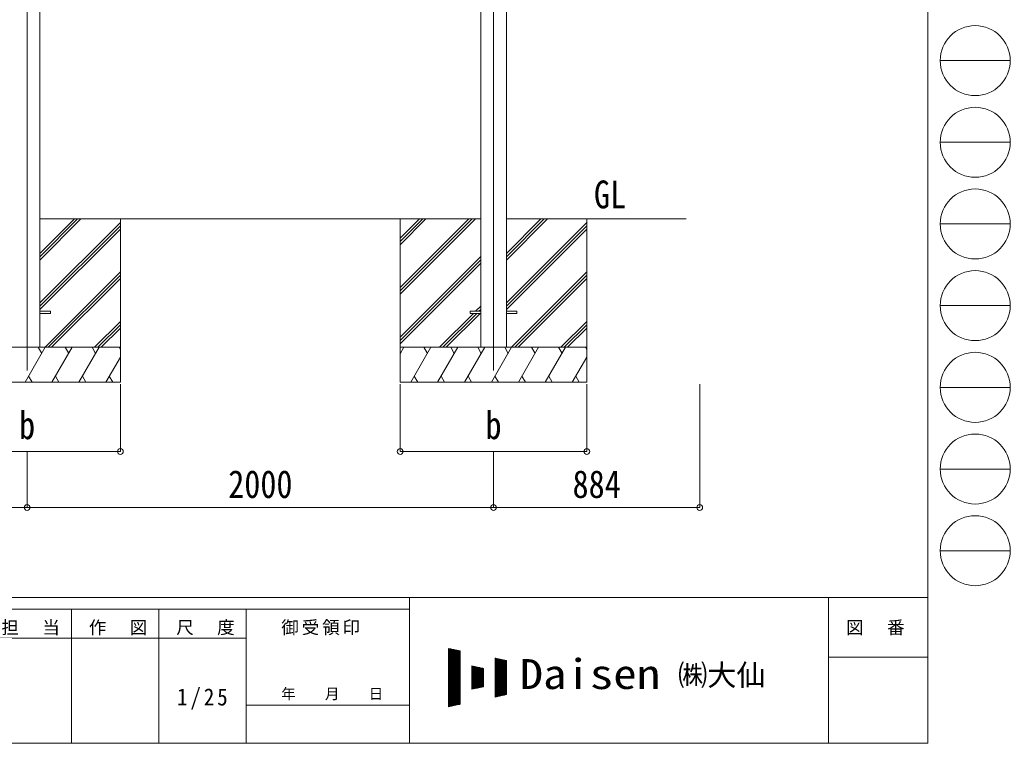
# Model space of a CAD drawing. Units: millimetres at full size, sheet at 1:25. Extents: x -6988 to 7066, y -4877 to 4823.
# Drawn here: x 2819 to 7066, y -4877 to -1777 of the extents above; entities that cross this region are included whole.
import ezdxf
from ezdxf.enums import TextEntityAlignment as Align

# ---------------------------------------------------------------- set-up
doc = ezdxf.new("R2010")
doc.units = ezdxf.units.MM
doc.header["$LTSCALE"] = 25
doc.header["$PDMODE"] = 32
doc.header["$PDSIZE"] = 25
for name, color, linetype, lineweight in [('0-0_0', 7, 'Continuous', 9), ('0-1_本体', 4, 'Continuous', 9), ('0-2_部品', 7, 'Continuous', 9), ('0-8_PARTS2', 2, 'Continuous', 9), ('0-A_寸法', 6, 'Continuous', 9), ('F-0_240', 7, 'Continuous', 9)]:
    doc.layers.add(name, color=color, linetype=linetype, lineweight=lineweight)
doc.styles.add('ＭＳ ゴシック', font='')
doc.styles.get('ＭＳ ゴシック').set_extended_font_data('MS Gothic')

msp = doc.modelspace()

# ---------------------------------------------------------------- linework, layer by layer
at = {"layer": '0-0_0'}
for p, q in [((2905.13, -2806.58), (3080.96, -2630.75)), ((2905.13, -2792.44), (3066.82, -2630.75)), ((2905.13, -2778.3), (3052.68, -2630.75)), ((2905.13, -2630.75), (4795.13, -2630.75)), ((3250.13, -2630.75), (3250.13, -3330.75)), ((4450.13, -2630.75), (4450.13, -3330.75)), ((4450.13, -2924.93), (4744.31, -2630.75)), ((4450.13, -2939.07), (4758.45, -2630.75)), ((4450.13, -2953.21), (4772.6, -2630.75)), ((4450.13, -2741.08), (4560.46, -2630.75)), ((4450.13, -2726.94), (4546.32, -2630.75)), ((4450.13, -2712.8), (4532.18, -2630.75)), ((4905.13, -2630.75), (5676.13, -2630.75)), ((4905.13, -2806.58), (5080.96, -2630.75)), ((4905.13, -2792.44), (5066.82, -2630.75)), ((4905.13, -2778.3), (5052.68, -2630.75)), ((5250.13, -2630.75), (5250.13, -3330.75)), ((2905.13, -2990.43), (3250.13, -2645.43)), ((2905.13, -3004.57), (3250.13, -2659.58)), ((2905.13, -3018.71), (3250.13, -2673.72)), ((4905.13, -2990.43), (5250.13, -2645.43)), ((4905.13, -3004.57), (5250.13, -2659.58)), ((4905.13, -3018.71), (5250.13, -2673.72)), ((4450.13, -3137.06), (4795.13, -2792.06)), ((4450.13, -3151.2), (4795.13, -2806.21)), ((4450.13, -3165.35), (4795.13, -2820.35)), ((2926.94, -3180.75), (3250.13, -2857.56)), ((2941.08, -3180.75), (3250.13, -2871.71)), ((2955.23, -3180.75), (3250.13, -2885.85)), ((4926.94, -3180.75), (5250.13, -2857.56)), ((4941.08, -3180.75), (5250.13, -2871.71)), ((4955.23, -3180.75), (5250.13, -2885.85)), ((4773.07, -3026.25), (4795.13, -3004.2)), ((4618.57, -3180.75), (4764.07, -3035.25)), ((4632.72, -3180.75), (4778.22, -3035.25)), ((4646.86, -3180.75), (4792.36, -3035.25)), ((4787.22, -3026.25), (4795.13, -3018.34)), ((3139.07, -3180.75), (3250.13, -3069.7)), ((3153.22, -3180.75), (3250.13, -3083.84)), ((3167.36, -3180.75), (3250.13, -3097.98)), ((5139.07, -3180.75), (5250.13, -3069.7)), ((5153.22, -3180.75), (5250.13, -3083.84)), ((5167.36, -3180.75), (5250.13, -3097.98)), ((3250.13, -3180.75), (2450.13, -3180.75)), ((2841.29, -3330.75), (2927.89, -3180.75)), ((2912.89, -3206.73), (2897.89, -3180.75)), ((2956.76, -3330.75), (3043.36, -3180.75)), ((3028.36, -3206.73), (3013.36, -3180.75)), ((3072.23, -3330.75), (3158.83, -3180.75)), ((3128.83, -3180.75), (3143.83, -3206.73)), ((3244.3, -3180.75), (3250.13, -3190.85)), ((5250.13, -3180.75), (4450.13, -3180.75)), ((4450.13, -3208.26), (4466.01, -3180.75)), ((4494.88, -3330.75), (4581.48, -3180.75)), ((4566.48, -3206.73), (4551.48, -3180.75)), ((4610.35, -3330.75), (4696.95, -3180.75)), ((4681.95, -3206.74), (4666.95, -3180.75)), ((4725.82, -3330.75), (4812.42, -3180.75)), ((4797.42, -3206.74), (4782.42, -3180.75)), ((4841.29, -3330.75), (4927.89, -3180.75)), ((4912.89, -3206.73), (4897.89, -3180.75)), ((4956.76, -3330.75), (5043.36, -3180.75)), ((5028.36, -3206.73), (5013.36, -3180.75)), ((5072.23, -3330.75), (5158.83, -3180.75)), ((5128.83, -3180.75), (5143.83, -3206.73)), ((5244.3, -3180.75), (5250.13, -3190.85)), ((3187.7, -3330.75), (3250.13, -3222.62)), ((5187.7, -3330.75), (5250.13, -3222.62)), ((2856.29, -3304.77), (2871.29, -3330.75)), ((2971.76, -3304.77), (2986.76, -3330.75)), ((3087.23, -3304.77), (3102.23, -3330.75)), ((3202.7, -3304.77), (3217.7, -3330.75)), ((4509.88, -3304.77), (4524.87, -3330.75)), ((4625.35, -3304.77), (4640.35, -3330.75)), ((4740.82, -3304.77), (4755.82, -3330.75)), ((4856.29, -3304.77), (4871.29, -3330.75)), ((4971.76, -3304.77), (4986.76, -3330.75)), ((5087.23, -3304.77), (5102.23, -3330.75)), ((5202.7, -3304.77), (5217.7, -3330.75)), ((2450.13, -3330.75), (3250.13, -3330.75)), ((4450.13, -3330.75), (5250.13, -3330.75))]:
    msp.add_line(p, q, dxfattribs=at)
at = {"layer": '0-1_本体'}
for p, q in [((2905.13, 299.25), (2905.13, -3180.75)), ((4795.13, 299.25), (4795.13, -3180.75)), ((4905.13, 299.25), (4905.13, -3180.75))]:
    msp.add_line(p, q, dxfattribs=at)
at = {"layer": '0-2_部品', "color": 4}
for p, q in [((2950.13, -3026.25), (2905.13, -3026.25)), ((2950.13, -3035.25), (2905.13, -3035.25)), ((2950.13, -3026.25), (2950.13, -3035.25)), ((4750.13, -3026.25), (4750.13, -3035.25)), ((4795.13, -3026.25), (4750.13, -3026.25)), ((4795.13, -3035.25), (4750.13, -3035.25)), ((4950.13, -3026.25), (4905.13, -3026.25)), ((4950.13, -3035.25), (4905.13, -3035.25)), ((4950.13, -3026.25), (4950.13, -3035.25))]:
    msp.add_line(p, q, dxfattribs=at)
at = {"layer": '0-8_PARTS2'}
for p, q in [((2850.13, 256.55), (2850.13, -3280.75)), ((4850.13, 265.38), (4850.13, -3280.75))]:
    msp.add_line(p, q, dxfattribs=at)
at = {"layer": '0-A_寸法'}
for p, q in [((3250.13, -3627.14), (3250.13, -3338.17)), ((4450.13, -3627.14), (4450.13, -3338.17)), ((5250.13, -3627.14), (5250.13, -3338.17)), ((5734.13, -3867.12), (5734.13, -3338.17)), ((2450.13, -3627.14), (3250.13, -3627.14)), ((2850.13, -3867.12), (2850.13, -3627.14)), ((4450.13, -3627.14), (5250.13, -3627.14)), ((4850.13, -3867.12), (4850.13, -3627.14)), ((850.13, -3867.12), (2850.13, -3867.12)), ((4850.13, -3867.12), (2850.13, -3867.12)), ((4850.13, -3867.12), (5734.13, -3867.12))]:
    msp.add_line(p, q, dxfattribs=at)
for p in [(3250.13, -3627.14), (4450.13, -3627.14), (5250.13, -3627.14), (2850.13, -3867.12), (4850.13, -3867.12), (5734.13, -3867.12)]:
    msp.add_point(p, dxfattribs=at)
at = {"layer": 'F-0_240', "color": 5}
for p, q in [((6712.12, 4822.79), (6712.12, -4877.21)), ((-6987.88, -4252.21), (6712.12, -4252.21)), ((4489.82, -4252.21), (4489.82, -4877.21)), ((6287.12, -4252.21), (6287.12, -4877.21)), ((-6987.88, -4302.21), (4489.82, -4302.21)), ((3039.82, -4302.21), (3039.82, -4877.21)), ((3414.82, -4302.21), (3414.82, -4877.21)), ((3789.82, -4302.21), (3789.82, -4877.21)), ((2289.82, -4427.21), (3789.82, -4427.21)), ((6287.12, -4508.46), (6712.12, -4508.46)), ((3789.82, -4714.71), (4489.82, -4714.71)), ((-6987.88, -4877.21), (6712.12, -4877.21))]:
    msp.add_line(p, q, dxfattribs=at)
at = {"layer": 'F-0_240', "color": 4}
for p, q in [((6765.55, -1952.21), (7065.55, -1952.21)), ((6765.55, -2302.21), (7065.55, -2302.21)), ((6765.55, -2652.21), (7065.55, -2652.21)), ((6765.55, -3002.21), (7065.55, -3002.21)), ((6765.55, -3352.21), (7065.55, -3352.21)), ((6765.55, -3702.21), (7065.55, -3702.21)), ((6765.55, -4052.21), (7065.55, -4052.21))]:
    msp.add_line(p, q, dxfattribs=at)
at = {"layer": 'F-0_240'}
for p, q in [((4656.46, -4471.05), (4706.46, -4481.46)), ((4656.46, -4471.05), (4656.46, -4721.05)), ((4656.46, -4473.4), (4667.75, -4473.4)), ((4656.46, -4475.9), (4679.75, -4475.9)), ((4656.46, -4478.4), (4691.75, -4478.4)), ((4656.46, -4480.9), (4703.75, -4480.9)), ((4656.46, -4483.4), (4706.46, -4483.4)), ((4656.46, -4485.9), (4706.46, -4485.9)), ((4656.46, -4488.4), (4706.46, -4488.4)), ((4656.46, -4490.9), (4706.46, -4490.9)), ((4656.46, -4493.4), (4706.46, -4493.4)), ((4656.46, -4495.9), (4706.46, -4495.9)), ((4656.46, -4498.4), (4706.46, -4498.4)), ((4656.46, -4500.9), (4706.46, -4500.9)), ((4657.94, -4720.74), (4657.94, -4471.36)), ((4660.44, -4720.22), (4660.44, -4471.88)), ((4662.94, -4719.7), (4662.94, -4472.4)), ((4665.44, -4719.18), (4665.44, -4472.92)), ((4667.94, -4718.66), (4667.94, -4473.44)), ((4670.44, -4718.13), (4670.44, -4473.96)), ((4672.94, -4717.61), (4672.94, -4474.48)), ((4675.44, -4717.09), (4675.44, -4475)), ((4677.94, -4716.57), (4677.94, -4475.52)), ((4680.44, -4716.05), (4680.44, -4476.04)), ((4682.94, -4715.53), (4682.94, -4476.56)), ((4685.44, -4715.01), (4685.44, -4477.08)), ((4687.94, -4714.49), (4687.94, -4477.61)), ((4690.44, -4713.97), (4690.44, -4478.13)), ((4692.94, -4713.45), (4692.94, -4478.65)), ((4695.44, -4712.93), (4695.44, -4479.17)), ((4697.94, -4712.41), (4697.94, -4479.69)), ((4700.44, -4711.88), (4700.44, -4480.21)), ((4702.94, -4711.36), (4702.94, -4480.73)), ((4705.44, -4710.84), (4705.44, -4481.25)), ((4706.46, -4481.46), (4706.46, -4710.63)), ((4656.46, -4503.4), (4706.46, -4503.4)), ((4656.46, -4505.9), (4706.46, -4505.9)), ((4656.46, -4508.4), (4706.46, -4508.4)), ((4656.46, -4510.9), (4706.46, -4510.9)), ((4656.46, -4513.4), (4706.46, -4513.4)), ((4656.46, -4515.9), (4706.46, -4515.9)), ((4656.46, -4518.4), (4706.46, -4518.4)), ((4656.46, -4520.9), (4706.46, -4520.9)), ((4656.46, -4523.4), (4706.46, -4523.4)), ((4656.46, -4525.9), (4706.46, -4525.9)), ((4656.46, -4528.4), (4706.46, -4528.4)), ((4656.46, -4530.9), (4706.46, -4530.9)), ((4656.46, -4533.4), (4706.46, -4533.4)), ((4656.46, -4535.9), (4706.46, -4535.9)), ((4656.46, -4538.4), (4706.46, -4538.4)), ((4656.46, -4540.9), (4706.46, -4540.9)), ((4656.46, -4543.4), (4706.46, -4543.4)), ((4856.46, -4512.71), (4906.46, -4523.13)), ((4856.46, -4512.71), (4856.46, -4679.38)), ((4856.46, -4513.4), (4859.75, -4513.4)), ((4856.46, -4515.9), (4871.75, -4515.9)), ((4856.46, -4518.4), (4883.75, -4518.4)), ((4856.46, -4520.9), (4895.75, -4520.9)), ((4856.46, -4523.4), (4906.46, -4523.4)), ((4856.46, -4525.9), (4906.46, -4525.9)), ((4856.46, -4528.4), (4906.46, -4528.4)), ((4856.46, -4530.9), (4906.46, -4530.9)), ((4856.46, -4533.4), (4906.46, -4533.4)), ((4856.46, -4535.9), (4906.46, -4535.9)), ((4856.46, -4538.4), (4906.46, -4538.4)), ((4856.46, -4540.9), (4906.46, -4540.9)), ((4856.46, -4543.4), (4906.46, -4543.4)), ((4857.94, -4679.07), (4857.94, -4513.02)), ((4860.44, -4678.55), (4860.44, -4513.54)), ((4862.94, -4678.03), (4862.94, -4514.06)), ((4865.44, -4677.51), (4865.44, -4514.58)), ((4867.94, -4676.99), (4867.94, -4515.11)), ((4870.44, -4676.47), (4870.44, -4515.63)), ((4872.94, -4675.95), (4872.94, -4516.15)), ((4875.44, -4675.43), (4875.44, -4516.67)), ((4877.94, -4674.91), (4877.94, -4517.19)), ((4880.44, -4674.38), (4880.44, -4517.71)), ((4882.94, -4673.86), (4882.94, -4518.23)), ((4885.44, -4673.34), (4885.44, -4518.75)), ((4887.94, -4672.82), (4887.94, -4519.27)), ((4890.44, -4672.3), (4890.44, -4519.79)), ((4892.94, -4671.78), (4892.94, -4520.31)), ((4895.44, -4671.26), (4895.44, -4520.83)), ((4897.94, -4670.74), (4897.94, -4521.36)), ((4900.44, -4670.22), (4900.44, -4521.88)), ((4902.94, -4669.7), (4902.94, -4522.4)), ((4905.44, -4669.18), (4905.44, -4522.92)), ((4906.46, -4523.13), (4906.46, -4668.96)), ((4656.46, -4545.9), (4706.46, -4545.9)), ((4656.46, -4548.4), (4706.46, -4548.4)), ((4656.46, -4550.9), (4706.46, -4550.9)), ((4656.46, -4553.4), (4706.46, -4553.4)), ((4656.46, -4555.9), (4706.46, -4555.9)), ((4656.46, -4558.4), (4706.46, -4558.4)), ((4656.46, -4560.9), (4706.46, -4560.9)), ((4656.46, -4563.4), (4706.46, -4563.4)), ((4656.46, -4565.9), (4706.46, -4565.9)), ((4656.46, -4568.4), (4706.46, -4568.4)), ((4656.46, -4570.9), (4706.46, -4570.9)), ((4656.46, -4573.4), (4706.46, -4573.4)), ((4656.46, -4575.9), (4706.46, -4575.9)), ((4656.46, -4578.4), (4706.46, -4578.4)), ((4656.46, -4580.9), (4706.46, -4580.9)), ((4656.46, -4583.4), (4706.46, -4583.4)), ((4656.46, -4585.9), (4706.46, -4585.9)), ((4756.46, -4546.05), (4806.46, -4556.46)), ((4756.46, -4546.05), (4756.46, -4646.05)), ((4756.46, -4548.4), (4767.75, -4548.4)), ((4756.46, -4550.9), (4779.75, -4550.9)), ((4756.46, -4553.4), (4791.75, -4553.4)), ((4756.46, -4555.9), (4803.75, -4555.9)), ((4756.46, -4558.4), (4806.46, -4558.4)), ((4756.46, -4560.9), (4806.46, -4560.9)), ((4756.46, -4563.4), (4806.46, -4563.4)), ((4756.46, -4565.9), (4806.46, -4565.9)), ((4756.46, -4568.4), (4806.46, -4568.4)), ((4756.46, -4570.9), (4806.46, -4570.9)), ((4756.46, -4573.4), (4806.46, -4573.4)), ((4756.46, -4575.9), (4806.46, -4575.9)), ((4756.46, -4578.4), (4806.46, -4578.4)), ((4756.46, -4580.9), (4806.46, -4580.9)), ((4756.46, -4583.4), (4806.46, -4583.4)), ((4756.46, -4585.9), (4806.46, -4585.9)), ((4757.94, -4645.74), (4757.94, -4546.36)), ((4760.44, -4645.22), (4760.44, -4546.88)), ((4762.94, -4644.7), (4762.94, -4547.4)), ((4765.44, -4644.18), (4765.44, -4547.92)), ((4767.94, -4643.66), (4767.94, -4548.44)), ((4770.44, -4643.13), (4770.44, -4548.96)), ((4772.94, -4642.61), (4772.94, -4549.48)), ((4775.44, -4642.09), (4775.44, -4550)), ((4777.94, -4641.57), (4777.94, -4550.52)), ((4780.44, -4641.05), (4780.44, -4551.04)), ((4782.94, -4640.53), (4782.94, -4551.56)), ((4785.44, -4640.01), (4785.44, -4552.08)), ((4787.94, -4639.49), (4787.94, -4552.61)), ((4790.44, -4638.97), (4790.44, -4553.13)), ((4792.94, -4638.45), (4792.94, -4553.65)), ((4795.44, -4637.93), (4795.44, -4554.17)), ((4797.94, -4637.41), (4797.94, -4554.69)), ((4800.44, -4636.88), (4800.44, -4555.21)), ((4802.94, -4636.36), (4802.94, -4555.73)), ((4805.44, -4635.84), (4805.44, -4556.25)), ((4806.46, -4556.46), (4806.46, -4635.63)), ((4856.46, -4545.9), (4906.46, -4545.9)), ((4856.46, -4548.4), (4906.46, -4548.4)), ((4856.46, -4550.9), (4906.46, -4550.9)), ((4856.46, -4553.4), (4906.46, -4553.4)), ((4856.46, -4555.9), (4906.46, -4555.9)), ((4856.46, -4558.4), (4906.46, -4558.4)), ((4856.46, -4560.9), (4906.46, -4560.9)), ((4856.46, -4563.4), (4906.46, -4563.4)), ((4856.46, -4565.9), (4906.46, -4565.9)), ((4856.46, -4568.4), (4906.46, -4568.4)), ((4856.46, -4570.9), (4906.46, -4570.9)), ((4856.46, -4573.4), (4906.46, -4573.4)), ((4856.46, -4575.9), (4906.46, -4575.9)), ((4856.46, -4578.4), (4906.46, -4578.4)), ((4856.46, -4580.9), (4906.46, -4580.9)), ((4856.46, -4583.4), (4906.46, -4583.4)), ((4856.46, -4585.9), (4906.46, -4585.9)), ((4656.46, -4588.4), (4706.46, -4588.4)), ((4656.46, -4590.9), (4706.46, -4590.9)), ((4656.46, -4593.4), (4706.46, -4593.4)), ((4656.46, -4595.9), (4706.46, -4595.9)), ((4656.46, -4598.4), (4706.46, -4598.4)), ((4656.46, -4600.9), (4706.46, -4600.9)), ((4656.46, -4603.4), (4706.46, -4603.4)), ((4656.46, -4605.9), (4706.46, -4605.9)), ((4656.46, -4608.4), (4706.46, -4608.4)), ((4656.46, -4610.9), (4706.46, -4610.9)), ((4656.46, -4613.4), (4706.46, -4613.4)), ((4656.46, -4615.9), (4706.46, -4615.9)), ((4656.46, -4618.4), (4706.46, -4618.4)), ((4656.46, -4620.9), (4706.46, -4620.9)), ((4656.46, -4623.4), (4706.46, -4623.4)), ((4656.46, -4625.9), (4706.46, -4625.9)), ((4656.46, -4628.4), (4706.46, -4628.4)), ((4756.46, -4588.4), (4806.46, -4588.4)), ((4756.46, -4590.9), (4806.46, -4590.9)), ((4756.46, -4593.4), (4806.46, -4593.4)), ((4756.46, -4595.9), (4806.46, -4595.9)), ((4756.46, -4598.4), (4806.46, -4598.4)), ((4756.46, -4600.9), (4806.46, -4600.9)), ((4756.46, -4603.4), (4806.46, -4603.4)), ((4756.46, -4605.9), (4806.46, -4605.9)), ((4756.46, -4608.4), (4806.46, -4608.4)), ((4756.46, -4610.9), (4806.46, -4610.9)), ((4756.46, -4613.4), (4806.46, -4613.4)), ((4756.46, -4615.9), (4806.46, -4615.9)), ((4756.46, -4618.4), (4806.46, -4618.4)), ((4756.46, -4620.9), (4806.46, -4620.9)), ((4756.46, -4623.4), (4806.46, -4623.4)), ((4756.46, -4625.9), (4806.46, -4625.9)), ((4756.46, -4628.4), (4806.46, -4628.4)), ((4856.46, -4588.4), (4906.46, -4588.4)), ((4856.46, -4590.9), (4906.46, -4590.9)), ((4856.46, -4593.4), (4906.46, -4593.4)), ((4856.46, -4595.9), (4906.46, -4595.9)), ((4856.46, -4598.4), (4906.46, -4598.4)), ((4856.46, -4600.9), (4906.46, -4600.9)), ((4856.46, -4603.4), (4906.46, -4603.4)), ((4856.46, -4605.9), (4906.46, -4605.9)), ((4856.46, -4608.4), (4906.46, -4608.4)), ((4856.46, -4610.9), (4906.46, -4610.9)), ((4856.46, -4613.4), (4906.46, -4613.4)), ((4856.46, -4615.9), (4906.46, -4615.9)), ((4856.46, -4618.4), (4906.46, -4618.4)), ((4856.46, -4620.9), (4906.46, -4620.9)), ((4856.46, -4623.4), (4906.46, -4623.4)), ((4856.46, -4625.9), (4906.46, -4625.9)), ((4856.46, -4628.4), (4906.46, -4628.4)), ((4656.46, -4630.9), (4706.46, -4630.9)), ((4656.46, -4633.4), (4706.46, -4633.4)), ((4656.46, -4635.9), (4706.46, -4635.9)), ((4656.46, -4638.4), (4706.46, -4638.4)), ((4656.46, -4640.9), (4706.46, -4640.9)), ((4656.46, -4643.4), (4706.46, -4643.4)), ((4656.46, -4645.9), (4706.46, -4645.9)), ((4656.46, -4648.4), (4706.46, -4648.4)), ((4656.46, -4650.9), (4706.46, -4650.9)), ((4656.46, -4653.4), (4706.46, -4653.4)), ((4656.46, -4655.9), (4706.46, -4655.9)), ((4656.46, -4658.4), (4706.46, -4658.4)), ((4656.46, -4660.9), (4706.46, -4660.9)), ((4656.46, -4663.4), (4706.46, -4663.4)), ((4656.46, -4665.9), (4706.46, -4665.9)), ((4656.46, -4668.4), (4706.46, -4668.4)), ((4656.46, -4670.9), (4706.46, -4670.9)), ((4756.46, -4630.9), (4806.46, -4630.9)), ((4756.46, -4633.4), (4806.46, -4633.4)), ((4756.46, -4646.05), (4806.46, -4635.63)), ((4756.46, -4635.9), (4805.17, -4635.9)), ((4756.46, -4638.4), (4793.17, -4638.4)), ((4756.46, -4640.9), (4781.17, -4640.9)), ((4756.46, -4643.4), (4769.17, -4643.4)), ((4756.46, -4645.9), (4757.17, -4645.9)), ((4856.46, -4630.9), (4906.46, -4630.9)), ((4856.46, -4633.4), (4906.46, -4633.4)), ((4856.46, -4635.9), (4906.46, -4635.9)), ((4856.46, -4638.4), (4906.46, -4638.4)), ((4856.46, -4640.9), (4906.46, -4640.9)), ((4856.46, -4643.4), (4906.46, -4643.4)), ((4856.46, -4645.9), (4906.46, -4645.9)), ((4856.46, -4648.4), (4906.46, -4648.4)), ((4856.46, -4650.9), (4906.46, -4650.9)), ((4856.46, -4653.4), (4906.46, -4653.4)), ((4856.46, -4655.9), (4906.46, -4655.9)), ((4856.46, -4658.4), (4906.46, -4658.4)), ((4856.46, -4660.9), (4906.46, -4660.9)), ((4856.46, -4663.4), (4906.46, -4663.4)), ((4856.46, -4665.9), (4906.46, -4665.9)), ((4856.46, -4668.4), (4906.46, -4668.4)), ((4906.46, -4668.96), (4856.46, -4679.38)), ((4856.46, -4670.9), (4897.17, -4670.9)), ((4656.46, -4673.4), (4706.46, -4673.4)), ((4656.46, -4675.9), (4706.46, -4675.9)), ((4656.46, -4678.4), (4706.46, -4678.4)), ((4656.46, -4680.9), (4706.46, -4680.9)), ((4656.46, -4683.4), (4706.46, -4683.4)), ((4656.46, -4685.9), (4706.46, -4685.9)), ((4656.46, -4688.4), (4706.46, -4688.4)), ((4656.46, -4690.9), (4706.46, -4690.9)), ((4656.46, -4693.4), (4706.46, -4693.4)), ((4656.46, -4695.9), (4706.46, -4695.9)), ((4656.46, -4698.4), (4706.46, -4698.4)), ((4656.46, -4700.9), (4706.46, -4700.9)), ((4656.46, -4703.4), (4706.46, -4703.4)), ((4656.46, -4705.9), (4706.46, -4705.9)), ((4656.46, -4708.4), (4706.46, -4708.4)), ((4706.46, -4710.63), (4656.46, -4721.05)), ((4656.46, -4710.9), (4705.17, -4710.9)), ((4656.46, -4713.4), (4693.17, -4713.4)), ((4856.46, -4673.4), (4885.17, -4673.4)), ((4856.46, -4675.9), (4873.17, -4675.9)), ((4856.46, -4678.4), (4861.17, -4678.4)), ((4656.46, -4715.9), (4681.17, -4715.9)), ((4656.46, -4718.4), (4669.17, -4718.4)), ((4656.46, -4720.9), (4657.17, -4720.9))]:
    msp.add_line(p, q, dxfattribs=at)
at = {"layer": 'F-0_240', "color": 4}
for centre in [(6915.55, -1952.21), (6915.55, -2302.21), (6915.55, -2652.21), (6915.55, -3002.21), (6915.55, -3352.21), (6915.55, -3702.21), (6915.55, -4052.21)]:
    msp.add_circle(centre, 150, dxfattribs=at)

# ---------------------------------------------------------------- texts
at = {"layer": '0-0_0', "style": 'ＭＳ ゴシック', "width": 0.85}
msp.add_text('GL', height=119.1, dxfattribs=at).set_placement((5280.84, -2620.69), align=Align.BOTTOM_LEFT)
at = {"layer": '0-A_寸法', "color": 7, "style": 'ＭＳ ゴシック', "width": 0.85}
for s, p in [('b', (2815.76, -3609.64)), ('b', (4815.76, -3609.64)), ('2000', (3712.63, -3862.12)), ('884', (5189.01, -3862.12))]:
    msp.add_text(s, height=119.1, dxfattribs=at).set_placement(p, align=Align.BOTTOM_LEFT)
at = {"layer": 'F-0_240', "style": 'ＭＳ ゴシック', "width": 1.15}
msp.add_text('Daisen', height=128.3, dxfattribs=at).set_placement((4962.18, -4683.55), align=Align.BOTTOM_LEFT)
at = {"layer": 'F-0_240', "style": 'ＭＳ ゴシック'}
for s, height, p in [('㈱大仙\u3000', 91.64, (5641.68, -4658.55)), ('年\u3000\u3000月\u3000\u3000日', 45.82, (3939.83, -4702.21))]:
    msp.add_text(s, height=height, dxfattribs=at).set_placement(p, align=Align.BOTTOM_LEFT)
at = {"layer": 'F-0_240', "attachment_point": 7, "style": 'ＭＳ ゴシック'}
for s, insert, char_height in [('\\T1.17;担\u3000当', (2739.83, -4414.71), 54.99), ('\\T1.17;作\u3000図', (3114.82, -4414.71), 54.99), ('\\T1.17;尺\u3000度', (3489.83, -4414.71), 54.99), ('\\T1.17;御受領印', (3939.82, -4414.71), 54.99), ('\\T1.17;図\u3000番', (6362.12, -4414.71), 54.99), ('\\T1.28;\\W0.9;1/25', (3492.95, -4733.46), 73.31)]:
    msp.add_mtext(s, dxfattribs=dict(at, insert=insert, char_height=char_height))

doc.saveas('drawing.dxf')
